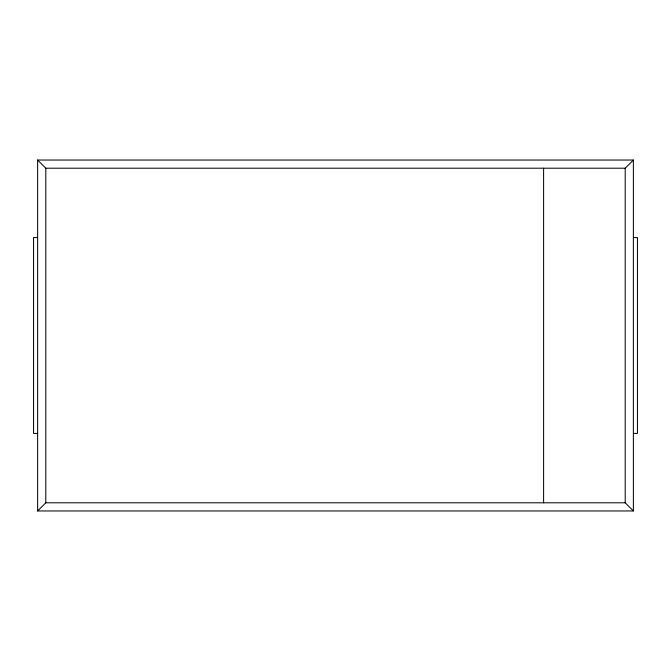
<?xml version="1.0" encoding="UTF-8"?>
<svg xmlns="http://www.w3.org/2000/svg" width="671" height="671" viewBox="0 0 671 671"><rect width="100%" height="100%" fill="white"/><g stroke="black" fill="none" stroke-linecap="round" stroke-linejoin="round"><path stroke-width="1.01" d="M37.626 510.958L45.787 502.797L625.213 502.797L633.374 510.958L633.374 160.042L37.626 160.042L37.626 510.958L633.374 510.958M37.626 160.042L45.787 168.203L625.213 168.203L633.374 160.042M37.626 237.568L33.55 237.568L33.55 433.432L37.626 433.432M633.374 237.568L637.45 237.568L637.45 433.432L633.374 433.432M625.213 168.203L625.213 502.797M543.602 168.203L543.602 502.797M45.787 168.203L45.787 502.797"/></g></svg>
